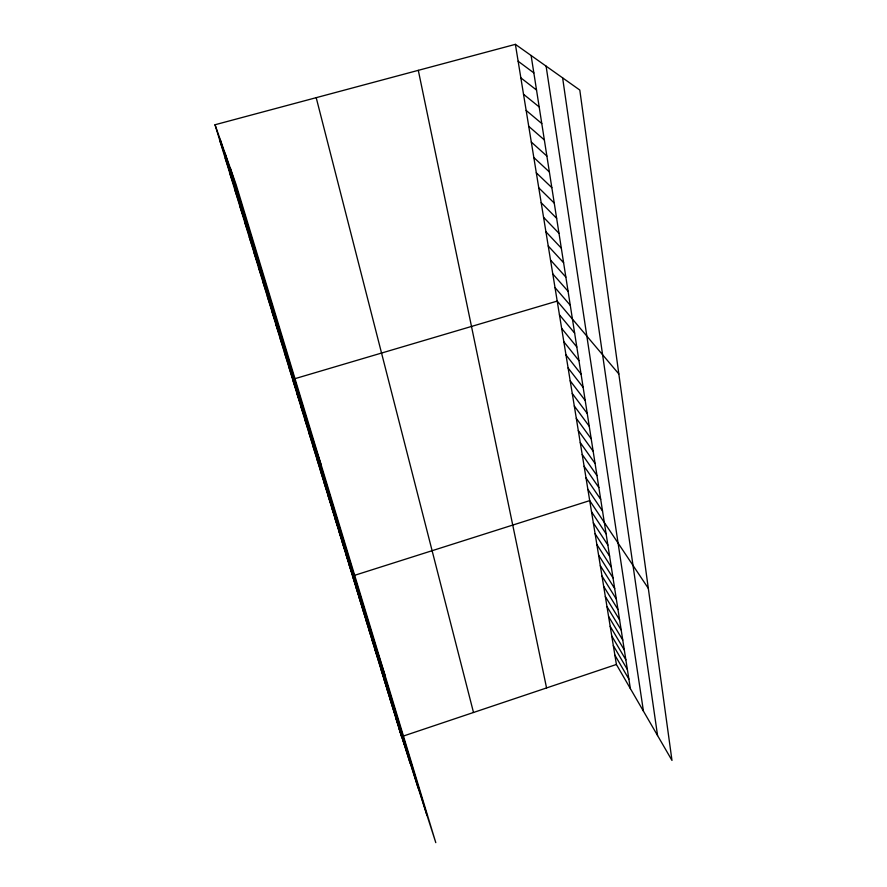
<?xml version="1.0" encoding="UTF-8"?>
<svg xmlns="http://www.w3.org/2000/svg" width="887" height="887" viewBox="0 0 887 887"><rect width="100%" height="100%" fill="white"/><g stroke="black" fill="none" stroke-linecap="round" stroke-linejoin="round"><path stroke-width="1.33" d="M616.398 664.474L401.523 736.665L215.02 124.757L515.391 44.35L579.799 90.053L671.98 760.425L616.398 664.474L515.391 44.35M518.141 61.236L533.841 72.9M520.857 77.868L536.524 90.042M523.518 94.266L539.174 106.917M526.157 110.431L541.78 123.548M528.752 126.353L544.341 139.924M531.302 142.053L546.88 156.068M533.83 157.531L549.375 171.967M536.313 172.799L551.825 187.645M538.764 187.844L554.253 203.09M541.181 202.691L556.637 218.313M543.565 217.326L558.987 233.325M545.915 231.762L561.305 248.127M548.233 245.998L563.6 262.718M550.528 260.057L565.851 277.099M552.789 273.917L568.079 291.291M555.007 287.588L570.274 305.294M618.838 373.97L557.213 301.092L292.621 379.359L321.161 464.888M559.453 314.83L574.643 333.135M561.659 328.378L576.805 346.983M563.833 341.75L578.945 360.643M565.984 354.933L581.063 374.114M568.101 367.961L583.147 387.397M570.197 380.8L585.198 400.503M572.259 393.484L587.227 413.442M574.299 406.002L589.223 426.203M576.317 418.365L591.208 438.788M578.302 430.561L593.148 451.217M580.264 442.602L595.077 463.491M582.205 454.499L596.973 475.598M584.112 466.252L598.847 487.54M585.997 477.849L600.699 499.348M587.87 489.302L602.517 510.99M648.308 588.336L589.711 500.623L352.549 575.985L384.925 675.007M591.529 511.799L606.109 533.852M593.325 522.842L607.861 545.062M595.11 533.752L609.602 556.138M596.862 544.529L611.32 567.081M598.603 555.173L613.006 577.892M600.311 565.695L614.68 588.569M602.007 576.095L616.343 599.113M603.681 586.385L617.973 609.535M605.333 596.541L619.581 619.825M606.974 606.575L621.177 630.003M608.593 616.509L622.752 640.048M610.189 626.322L624.315 649.983M611.764 636.023L625.856 659.806M613.327 645.614L627.375 669.508M614.868 655.094L628.883 679.098M215.02 124.757L236.031 184.363L435.794 842.65L398.729 727.495M220.142 141.554L225.398 156.555M225.187 158.097L230.587 173.586M230.154 174.395L235.687 190.35M235.044 190.45L240.721 206.859M239.867 206.272L245.666 223.114M244.624 221.861L250.544 239.124M249.302 237.217L255.345 254.891M253.915 252.351L260.068 270.424M258.461 267.275L264.725 285.725M262.94 281.977L269.315 300.804M267.364 296.48L273.839 315.661M271.721 310.783L278.296 330.297M276.023 324.875L282.698 344.733M280.259 338.779L287.022 358.947M284.439 352.494L291.291 372.972M288.552 366.009L295.504 386.799M296.757 392.919L303.875 414.284M300.837 406.301L308.033 427.944M304.862 419.507L312.135 441.416M308.831 432.523L316.171 454.687M312.745 445.363L320.163 467.782M316.604 458.036L324.099 480.699M320.418 470.542L327.968 493.427M324.176 482.883L331.793 505.989M327.891 495.057L335.563 518.385M331.55 507.065L339.289 530.603M335.164 518.928L342.959 542.667M338.734 530.637L346.584 554.563M342.249 542.19L350.165 566.305M345.73 553.599L353.691 577.903M349.168 564.864L357.173 589.334M355.898 586.972L364.003 611.775M359.213 597.816L367.351 622.774M362.473 608.526L370.655 633.64M365.699 619.115L373.926 644.361M368.881 629.57L377.152 654.95M372.03 639.893L380.335 665.416M375.146 650.093L386.588 685.939M381.255 670.14L389.659 696.018M384.248 679.974L392.686 705.974M387.209 689.709L395.68 715.809M390.147 699.311L401.556 735.123M395.901 718.204L404.45 744.614M225.01 153.107L418.176 788.166M220.131 139.248L410.127 763.252M230.409 168.408L426.902 815.131M316.204 97.67L473.503 712.483M418.309 70.339L546.558 687.946M531.113 55.504L630.369 688.589M546.104 66.137L643.441 711.152M562.624 77.868L657.566 735.556"/></g></svg>
